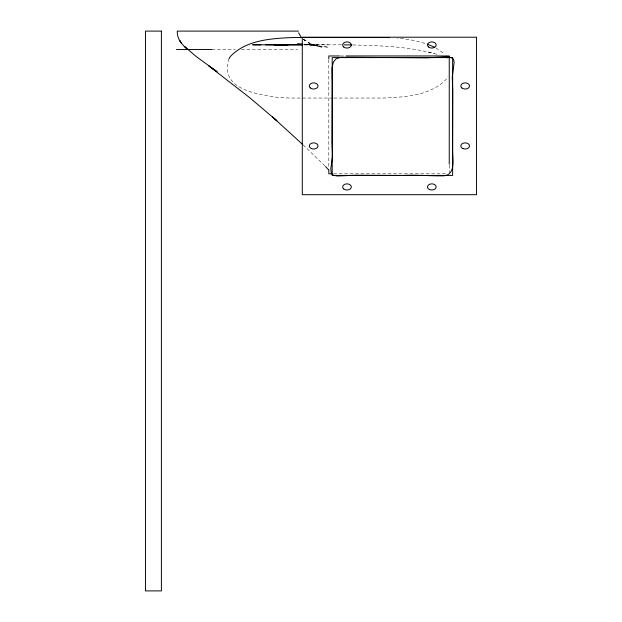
<?xml version="1.0" encoding="UTF-8"?>
<svg xmlns="http://www.w3.org/2000/svg" width="622" height="622" viewBox="0 0 622 622"><rect width="100%" height="100%" fill="white"/><g stroke="black" fill="none" stroke-linecap="round" stroke-linejoin="round"><path stroke-width="0.47" stroke-dasharray="3.11 2.33" d="M304.648 44.838L328.191 44.807M211.884 49.503L235.326 49.503M241.383 49.503L297.658 49.503M340.459 55.964L346.283 55.964M332.871 98.051L293.164 98.051A61.143 22.563 0.1 0 1 275.165 97.048C257.15 94.093 222.878 89.451 227.963 63.428A75.2 27.749 0.1 0 1 229.09 58.709M333.835 98.051L383.23 98.051C404.883 97.141 430.3 95.811 446.269 79.266A75.2 27.749 0.1 0 0 447.723 76.848M333.656 173.802L447.304 173.802M341.439 44.838L303.707 44.823L317.64 44.963L303.824 44.582L318.48 45.585L304.306 44.139L328.61 47.28L311.964 44.963L317.772 46.09L310.487 44.263L321.729 47.326L308.17 42.786L316.396 46.059L309.453 43.089M352.791 44.963C380.944 45.725 409.603 46.425 436.838 54.347M304.034 44.232L318.48 45.585M428.216 52.015L434.296 53.632M424.849 43.307L413.677 40.407L401.641 38.51A61.143 22.563 0.1 0 0 397.303 38.082M314.468 45.142L315.704 45.6M435.968 47.956L444.38 53.889M303.559 39.38L310.176 43.384M305.083 40.57L303.412 39.209M303.295 39.17L305.309 40.741M303.155 144.918L325.578 166.548M449.247 165.11L449.247 172.838M328.805 59.821L328.805 168.01"/><path stroke-width="0.93" d="M403.002 175.458C416.724 174.689 430.447 176.127 444.131 175.801C454.402 174.728 453.127 162.28 452.707 154.8A293.864 207.795 0 0 1 452.575 149.63L452.754 90.392L452.241 77.221L454.161 62.324L453.531 59.385L452.645 58.32L449.55 57.131L445.111 56.882L427.042 57.815L340.708 57.208L335.95 58.919L333.338 62.146L332.039 67.992L332.132 78.216A293.864 207.795 0 0 1 332.265 83.387L332.094 142.617L332.607 155.811L330.787 168.85L331.316 173.507L333.54 175.318L337.381 176.01L355.372 175.241L400.622 175.458M265.648 44.823L288.188 44.823L274.527 44.846M302.564 44.807L252.61 44.815L260.875 44.838M298.467 31.1L177.278 31.1C176.827 38.377 181.748 44.496 187.004 48.913L184.75 46.681L196 56.384L217.109 71.748L208.805 65.909L249.803 97.763L276.899 120.769L272.506 116.959L302.494 144.304M274.496 44.823L302.914 44.838M176.454 49.503L211.884 49.503M339.488 55.964L328.805 55.964L328.805 58.857M346.283 55.964L449.247 55.964L449.247 164.146M331.713 173.802L328.805 173.802L328.805 169.938M344.067 44.846L351.889 44.939M297.58 43.633L302.331 44.076M427.361 44.201L434.381 47.093M325.578 166.548L328.486 169.713M301.514 37.678L298.607 32.803M181.64 43.454L179.758 40.593L181.43 43.159M446.425 56.299L447.373 57.908M389.52 37.615A61.143 22.563 0.1 0 0 383.642 37.507L293.584 37.507C271.931 38.424 246.506 39.746 230.537 56.299A75.2 27.749 0.1 0 0 229.09 58.709M161.393 31.1L145.486 31.1L145.486 590.9L161.393 590.9L161.393 31.1M476.514 37.211L302.292 37.211L302.292 194.694L476.514 194.694L476.514 37.211M452.645 57.589L332.202 57.589L332.202 175.427L452.645 175.427L452.645 57.589M343.647 46.961A4.354 3.079 0 0 0 351.072 46.036A4.354 3.079 0 0 0 346.229 41.946A4.354 3.079 0 0 0 343.647 46.961M428.488 46.961A4.354 3.079 0 0 0 435.913 46.036A4.354 3.079 0 0 0 431.069 41.946A4.354 3.079 0 0 0 428.488 46.961M343.647 188.901A4.354 3.079 0 0 0 351.072 187.976A4.354 3.079 0 0 0 346.229 183.894A4.354 3.079 0 0 0 343.647 188.901M429.647 189.593A4.354 3.079 0 0 0 436.178 186.927A4.354 3.079 0 0 0 429.647 184.26A4.354 3.079 0 0 0 429.647 189.593M462.978 148.619A4.354 3.079 0 0 0 469.509 145.952A4.354 3.079 0 0 0 462.978 143.278A4.354 3.079 0 0 0 462.978 148.619M461.819 87.935A4.354 3.079 0 0 0 469.245 87.01A4.354 3.079 0 0 0 464.401 82.92A4.354 3.079 0 0 0 461.819 87.935M311.474 148.619A4.354 3.079 0 0 0 318.005 145.952A4.354 3.079 0 0 0 311.474 143.278A4.354 3.079 0 0 0 311.474 148.619M310.316 87.935A4.354 3.079 0 0 0 317.741 87.01A4.354 3.079 0 0 0 312.897 82.92A4.354 3.079 0 0 0 310.316 87.935"/></g></svg>
